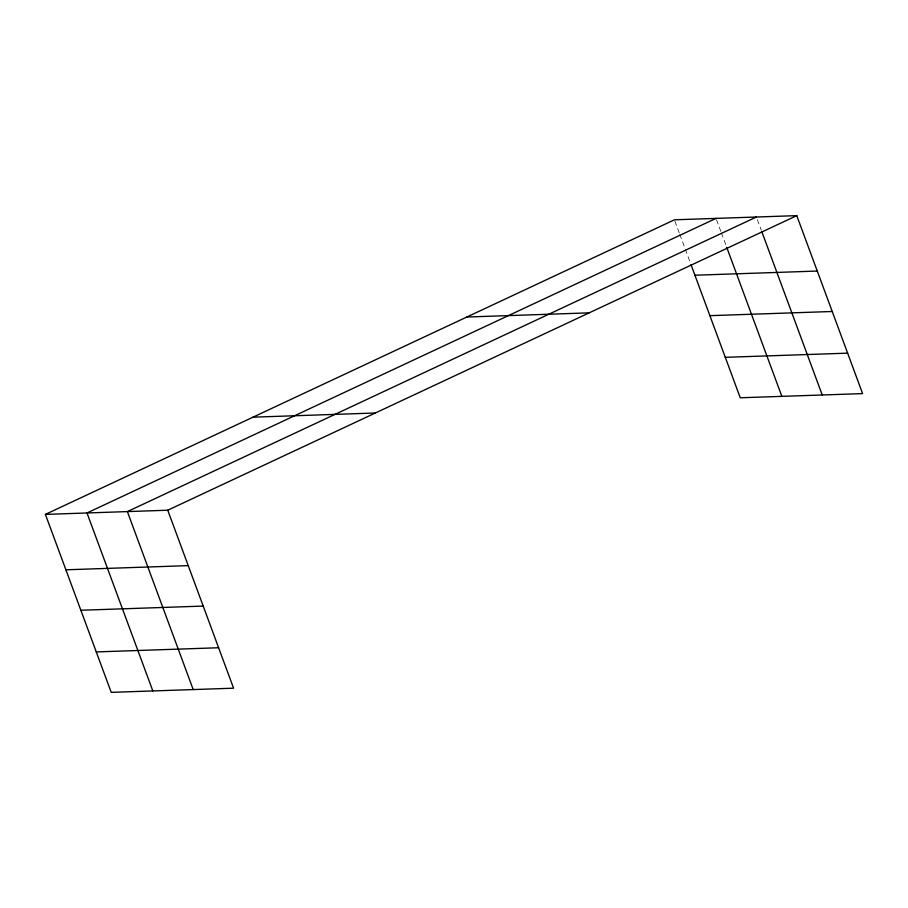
<?xml version="1.0" encoding="UTF-8"?>
<svg xmlns="http://www.w3.org/2000/svg" width="908" height="908" viewBox="0 0 908 908"><rect width="100%" height="100%" fill="white"/><g stroke="black" fill="none" stroke-linecap="round" stroke-linejoin="round"><path stroke-width="0.68" stroke-dasharray="4.54 3.41" d="M757.374 219.645L761.279 230.201M716.514 219.713L720.907 231.585M721.395 232.902L726.275 246.091M674.916 221.132L679.309 233.004M679.797 234.321L690.534 263.343"/><path stroke-width="1.36" d="M45.4 514.393L167.742 510.217L233.572 688.196L111.23 692.361L45.4 514.393L674.428 219.804L796.77 215.639L862.6 393.607L740.258 397.783L691.022 264.671M716.026 218.385L86.998 512.975L152.828 690.943M756.398 217.012L127.37 511.601L193.2 689.569M167.742 510.217L796.77 215.639M694.926 275.226L817.268 271.049M466.848 317.028L589.19 312.851M709.886 315.666L832.227 311.489M725.299 357.332L847.641 353.155M252.98 417.181L375.322 413.004M65.898 569.804L188.24 565.627M80.857 610.255L203.199 606.079M96.271 651.921L218.612 647.745M761.767 231.529L822.228 394.98M726.763 247.419L781.856 396.365"/></g></svg>
